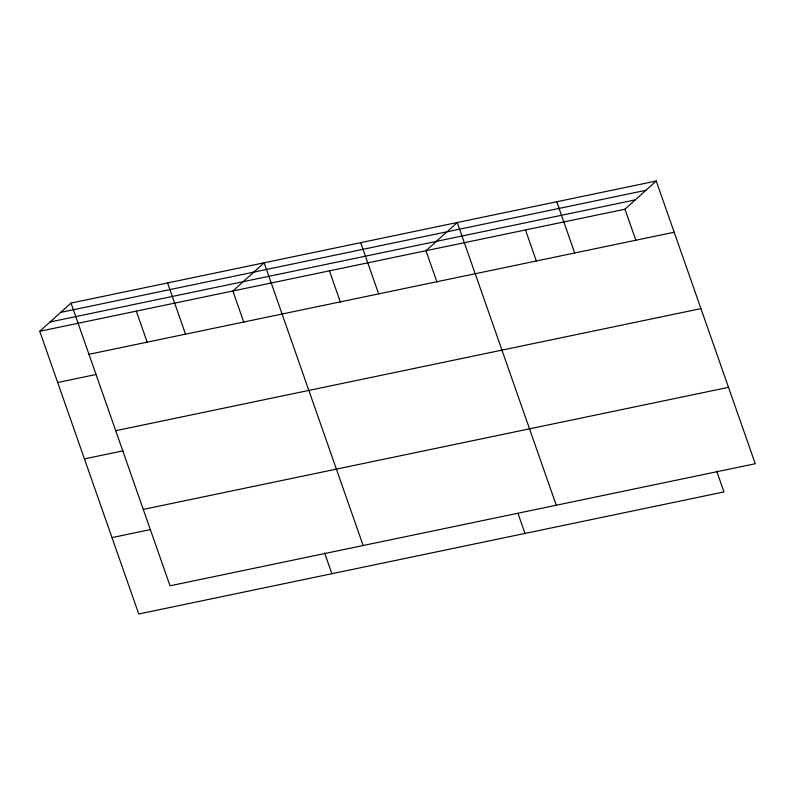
<?xml version="1.0" encoding="UTF-8"?>
<svg xmlns="http://www.w3.org/2000/svg" width="795" height="795" viewBox="0 0 795 795"><rect width="100%" height="100%" fill="white"/><g stroke="black" fill="none" stroke-linecap="round" stroke-linejoin="round"><path stroke-width="1.19" d="M716.683 471.087L723.977 491.926L138.757 613.998L39.75 331.276L71.023 303.074L656.243 181.002L755.25 463.724L170.031 585.806L71.023 303.074M39.75 331.276L624.969 209.194L656.243 181.002M60.708 312.385L645.918 190.303M50.075 321.965L635.284 199.893M88.96 354.302L674.18 232.229M57.687 382.504L96.314 374.445M115.712 430.701L700.932 308.619M84.439 458.894L123.066 450.835M143.279 509.406L728.498 387.334M112.006 537.599L150.633 529.549M624.969 209.194L635.97 240.627M556.758 201.751L574.696 252.979M525.475 229.954L536.486 261.386M556.271 505.232L457.264 222.511L425.991 250.703L437.002 282.136M518.111 513.749L524.998 533.425M360.711 242.654L378.649 293.882M329.428 270.847L340.439 302.279M363.156 545.519L264.149 262.797L232.875 290.99L243.876 322.422M324.589 552.873L331.883 573.712M167.586 282.941L185.523 334.158M136.313 311.133L147.323 342.566"/></g></svg>
